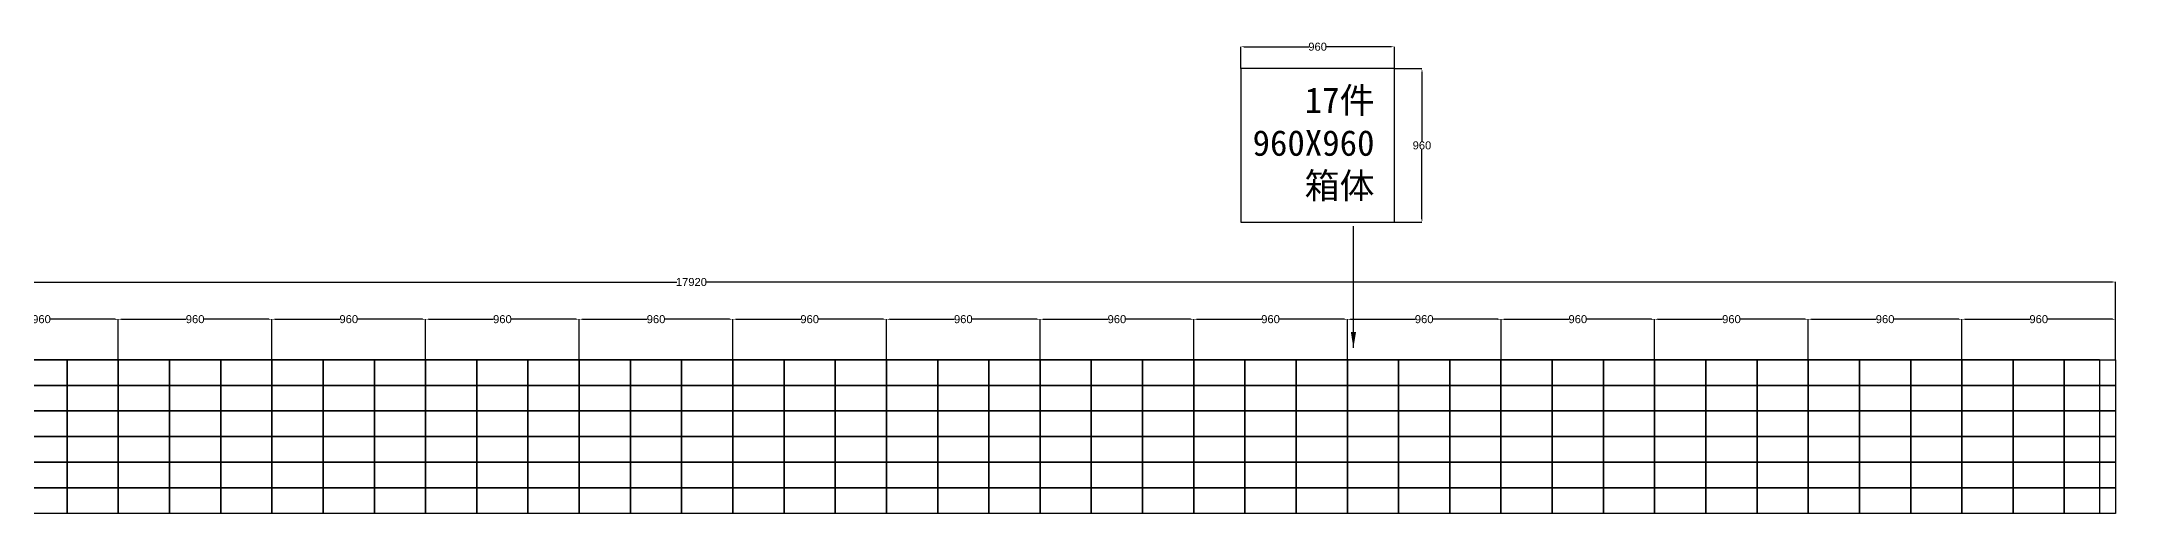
# Model space of a CAD drawing. Header units: inches. Extents: x 21093 to 127854, y 9039 to 35434.
# Drawn here: x 114894 to 127854, y 31460 to 34407 of the extents above; entities that cross this region are included whole.
import ezdxf

# ---------------------------------------------------------------- set-up
doc = ezdxf.new("R2010")
doc.units = ezdxf.units.IN
doc.header["$MEASUREMENT"] = 0
doc.styles.get("Standard").update_dxf_attribs({"font": 'arial.ttf'})
doc.dimstyles.get("Standard").update_dxf_attribs({"dimtxt": 50, "dimasz": 10, "dimexe": 0.18, "dimexo": 0.0625, "dimgap": 0.09, "dimtad": 0, "dimtih": 1, "dimtoh": 1, "dimdec": 0, "dimzin": 0, "dimdsep": 46, "dimtxsty": 'Standard', "dimcen": 0.09, "dimclrd": 3, "dimclre": 3, "dimclrt": 3, "dimadec": 0, "dimazin": 0, "dimtfac": 1, "dimtdec": 0, "dimtofl": 0, "dimtmove": 0, "dimatfit": 3, "dimfxl": 0, "dimtolj": 1, "dimtzin": 0, "dimarcsym": 0})

# ---------------------------------------------------------------- blocks, each defined once
blk = doc.blocks.new('*D185')
at = {"color": 3, "lineweight": -2}
for p, q in [((122388, 34238), (122388, 34374)), ((122408, 34374), (122813, 34374)), ((123328, 34374), (122924, 34374)), ((123348, 34238), (123348, 34374))]:
    blk.add_line(p, q, dxfattribs=at)
at = {"color": 3}
for points in [[(122408, 34377), (122408, 34371), (122388, 34374)], [(123328, 34377), (123328, 34371), (123348, 34374)]]:
    blk.add_solid(points, dxfattribs=at)
at = {"layer": 'Defpoints', "color": 0}
for p in [(122388, 34374), (122388, 34238), (123348, 34238)]:
    blk.add_point(p, dxfattribs=at)
at = {"color": 3, "insert": (122868, 34374), "char_height": 50, "attachment_point": 5}
blk.add_mtext('\\A1;960', dxfattribs=at)
blk = doc.blocks.new('*D186')
at = {"color": 3, "lineweight": -2}
for p, q in [((123349, 34238), (123520, 34238)), ((123520, 34218), (123520, 33784)), ((123520, 33298), (123520, 33733)), ((123349, 33278), (123520, 33278))]:
    blk.add_line(p, q, dxfattribs=at)
at = {"color": 3}
for points in [[(123517, 34218), (123523, 34218), (123520, 34238)], [(123517, 33298), (123523, 33298), (123520, 33278)]]:
    blk.add_solid(points, dxfattribs=at)
at = {"layer": 'Defpoints', "color": 0}
for p in [(123348, 34238), (123348, 33278), (123520, 33278)]:
    blk.add_point(p, dxfattribs=at)
at = {"color": 3, "insert": (123520, 33758), "char_height": 50, "attachment_point": 5}
blk.add_mtext('\\A1;960', dxfattribs=at)
blk = doc.blocks.new('*D157')
at = {"color": 3, "lineweight": -2}
for p, q in [((109934, 32420), (109934, 32906)), ((109954, 32905), (118864, 32905)), ((127834, 32905), (119047, 32905)), ((127854, 32420), (127854, 32906))]:
    blk.add_line(p, q, dxfattribs=at)
at = {"color": 3}
for points in [[(109954, 32909), (109954, 32902), (109934, 32905)], [(127834, 32909), (127834, 32902), (127854, 32905)]]:
    blk.add_solid(points, dxfattribs=at)
at = {"layer": 'Defpoints', "color": 0}
for p in [(109934, 32905), (109934, 32420), (127854, 32420)]:
    blk.add_point(p, dxfattribs=at)
at = {"color": 3, "insert": (118955, 32905), "char_height": 50, "attachment_point": 5}
blk.add_mtext('\\A1;17920', dxfattribs=at)
blk = doc.blocks.new('*D164')
at = {"color": 3, "lineweight": -2}
for p, q in [((114414, 32420), (114414, 32673)), ((114434, 32673), (114839, 32673)), ((115354, 32673), (114949, 32673)), ((115374, 32420), (115374, 32673))]:
    blk.add_line(p, q, dxfattribs=at)
at = {"color": 3}
for points in [[(114434, 32676), (114434, 32669), (114414, 32673)], [(115354, 32676), (115354, 32669), (115374, 32673)]]:
    blk.add_solid(points, dxfattribs=at)
at = {"layer": 'Defpoints', "color": 0}
for p in [(115374, 32673), (114414, 32420), (115374, 32420)]:
    blk.add_point(p, dxfattribs=at)
at = {"color": 3, "insert": (114894, 32673), "char_height": 50, "attachment_point": 5}
blk.add_mtext('\\A1;960', dxfattribs=at)
blk = doc.blocks.new('*D165')
at = {"color": 3, "lineweight": -2}
for p, q in [((115374, 32420), (115374, 32673)), ((115394, 32673), (115799, 32673)), ((116314, 32673), (115909, 32673)), ((116334, 32420), (116334, 32673))]:
    blk.add_line(p, q, dxfattribs=at)
at = {"color": 3}
for points in [[(115394, 32676), (115394, 32669), (115374, 32673)], [(116314, 32676), (116314, 32669), (116334, 32673)]]:
    blk.add_solid(points, dxfattribs=at)
at = {"layer": 'Defpoints', "color": 0}
for p in [(116334, 32673), (115374, 32420), (116334, 32420)]:
    blk.add_point(p, dxfattribs=at)
at = {"color": 3, "insert": (115854, 32673), "char_height": 50, "attachment_point": 5}
blk.add_mtext('\\A1;960', dxfattribs=at)
blk = doc.blocks.new('*D166')
at = {"color": 3, "lineweight": -2}
for p, q in [((116334, 32420), (116334, 32673)), ((116354, 32673), (116759, 32673)), ((117274, 32673), (116869, 32673)), ((117294, 32420), (117294, 32673))]:
    blk.add_line(p, q, dxfattribs=at)
at = {"color": 3}
for points in [[(116354, 32676), (116354, 32669), (116334, 32673)], [(117274, 32676), (117274, 32669), (117294, 32673)]]:
    blk.add_solid(points, dxfattribs=at)
at = {"layer": 'Defpoints', "color": 0}
for p in [(117294, 32673), (116334, 32420), (117294, 32420)]:
    blk.add_point(p, dxfattribs=at)
at = {"color": 3, "insert": (116814, 32673), "char_height": 50, "attachment_point": 5}
blk.add_mtext('\\A1;960', dxfattribs=at)
blk = doc.blocks.new('*D167')
at = {"color": 3, "lineweight": -2}
for p, q in [((117294, 32420), (117294, 32673)), ((117314, 32673), (117719, 32673)), ((118234, 32673), (117829, 32673)), ((118254, 32420), (118254, 32673))]:
    blk.add_line(p, q, dxfattribs=at)
at = {"color": 3}
for points in [[(117314, 32676), (117314, 32670), (117294, 32673)], [(118234, 32676), (118234, 32670), (118254, 32673)]]:
    blk.add_solid(points, dxfattribs=at)
at = {"layer": 'Defpoints', "color": 0}
for p in [(118254, 32673), (117294, 32420), (118254, 32420)]:
    blk.add_point(p, dxfattribs=at)
at = {"color": 3, "insert": (117774, 32673), "char_height": 50, "attachment_point": 5}
blk.add_mtext('\\A1;960', dxfattribs=at)
blk = doc.blocks.new('*D168')
at = {"color": 3, "lineweight": -2}
for p, q in [((118254, 32420), (118254, 32673)), ((118274, 32673), (118679, 32673)), ((119194, 32673), (118789, 32673)), ((119214, 32420), (119214, 32673))]:
    blk.add_line(p, q, dxfattribs=at)
at = {"color": 3}
for points in [[(118274, 32676), (118274, 32670), (118254, 32673)], [(119194, 32676), (119194, 32670), (119214, 32673)]]:
    blk.add_solid(points, dxfattribs=at)
at = {"layer": 'Defpoints', "color": 0}
for p in [(119214, 32673), (118254, 32420), (119214, 32420)]:
    blk.add_point(p, dxfattribs=at)
at = {"color": 3, "insert": (118734, 32673), "char_height": 50, "attachment_point": 5}
blk.add_mtext('\\A1;960', dxfattribs=at)
blk = doc.blocks.new('*D169')
at = {"color": 3, "lineweight": -2}
for p, q in [((119214, 32420), (119214, 32673)), ((119234, 32673), (119639, 32673)), ((120154, 32673), (119749, 32673)), ((120174, 32420), (120174, 32673))]:
    blk.add_line(p, q, dxfattribs=at)
at = {"color": 3}
for points in [[(119234, 32676), (119234, 32670), (119214, 32673)], [(120154, 32676), (120154, 32670), (120174, 32673)]]:
    blk.add_solid(points, dxfattribs=at)
at = {"layer": 'Defpoints', "color": 0}
for p in [(120174, 32673), (119214, 32420), (120174, 32420)]:
    blk.add_point(p, dxfattribs=at)
at = {"color": 3, "insert": (119694, 32673), "char_height": 50, "attachment_point": 5}
blk.add_mtext('\\A1;960', dxfattribs=at)
blk = doc.blocks.new('*D170')
at = {"color": 3, "lineweight": -2}
for p, q in [((120174, 32420), (120174, 32673)), ((120194, 32673), (120599, 32673)), ((121114, 32673), (120709, 32673)), ((121134, 32420), (121134, 32673))]:
    blk.add_line(p, q, dxfattribs=at)
at = {"color": 3}
for points in [[(120194, 32676), (120194, 32669), (120174, 32673)], [(121114, 32676), (121114, 32669), (121134, 32673)]]:
    blk.add_solid(points, dxfattribs=at)
at = {"layer": 'Defpoints', "color": 0}
for p in [(121134, 32673), (120174, 32420), (121134, 32420)]:
    blk.add_point(p, dxfattribs=at)
at = {"color": 3, "insert": (120654, 32673), "char_height": 50, "attachment_point": 5}
blk.add_mtext('\\A1;960', dxfattribs=at)
blk = doc.blocks.new('*D171')
at = {"color": 3, "lineweight": -2}
for p, q in [((121134, 32420), (121134, 32673)), ((121154, 32673), (121559, 32673)), ((122074, 32673), (121669, 32673)), ((122094, 32420), (122094, 32673))]:
    blk.add_line(p, q, dxfattribs=at)
at = {"color": 3}
for points in [[(121154, 32676), (121154, 32669), (121134, 32673)], [(122074, 32676), (122074, 32669), (122094, 32673)]]:
    blk.add_solid(points, dxfattribs=at)
at = {"layer": 'Defpoints', "color": 0}
for p in [(122094, 32673), (121134, 32420), (122094, 32420)]:
    blk.add_point(p, dxfattribs=at)
at = {"color": 3, "insert": (121614, 32673), "char_height": 50, "attachment_point": 5}
blk.add_mtext('\\A1;960', dxfattribs=at)
blk = doc.blocks.new('*D172')
at = {"color": 3, "lineweight": -2}
for p, q in [((122094, 32420), (122094, 32673)), ((122114, 32673), (122519, 32673)), ((123034, 32673), (122629, 32673)), ((123054, 32420), (123054, 32673))]:
    blk.add_line(p, q, dxfattribs=at)
at = {"color": 3}
for points in [[(122114, 32676), (122114, 32669), (122094, 32673)], [(123034, 32676), (123034, 32669), (123054, 32673)]]:
    blk.add_solid(points, dxfattribs=at)
at = {"layer": 'Defpoints', "color": 0}
for p in [(123054, 32673), (122094, 32420), (123054, 32420)]:
    blk.add_point(p, dxfattribs=at)
at = {"color": 3, "insert": (122574, 32673), "char_height": 50, "attachment_point": 5}
blk.add_mtext('\\A1;960', dxfattribs=at)
blk = doc.blocks.new('*D173')
at = {"color": 3, "lineweight": -2}
for p, q in [((123054, 32420), (123054, 32673)), ((123074, 32673), (123479, 32673)), ((123994, 32673), (123589, 32673)), ((124014, 32420), (124014, 32673))]:
    blk.add_line(p, q, dxfattribs=at)
at = {"color": 3}
for points in [[(123074, 32676), (123074, 32669), (123054, 32673)], [(123994, 32676), (123994, 32669), (124014, 32673)]]:
    blk.add_solid(points, dxfattribs=at)
at = {"layer": 'Defpoints', "color": 0}
for p in [(124014, 32673), (123054, 32420), (124014, 32420)]:
    blk.add_point(p, dxfattribs=at)
at = {"color": 3, "insert": (123534, 32673), "char_height": 50, "attachment_point": 5}
blk.add_mtext('\\A1;960', dxfattribs=at)
blk = doc.blocks.new('*D174')
at = {"color": 3, "lineweight": -2}
for p, q in [((124014, 32420), (124014, 32673)), ((124034, 32673), (124439, 32673)), ((124954, 32673), (124549, 32673)), ((124974, 32420), (124974, 32673))]:
    blk.add_line(p, q, dxfattribs=at)
at = {"color": 3}
for points in [[(124034, 32676), (124034, 32669), (124014, 32673)], [(124954, 32676), (124954, 32669), (124974, 32673)]]:
    blk.add_solid(points, dxfattribs=at)
at = {"layer": 'Defpoints', "color": 0}
for p in [(124974, 32673), (124014, 32420), (124974, 32420)]:
    blk.add_point(p, dxfattribs=at)
at = {"color": 3, "insert": (124494, 32673), "char_height": 50, "attachment_point": 5}
blk.add_mtext('\\A1;960', dxfattribs=at)
blk = doc.blocks.new('*D175')
at = {"color": 3, "lineweight": -2}
for p, q in [((124974, 32420), (124974, 32673)), ((124994, 32673), (125399, 32673)), ((125914, 32673), (125509, 32673)), ((125934, 32420), (125934, 32673))]:
    blk.add_line(p, q, dxfattribs=at)
at = {"color": 3}
for points in [[(124994, 32676), (124994, 32669), (124974, 32673)], [(125914, 32676), (125914, 32669), (125934, 32673)]]:
    blk.add_solid(points, dxfattribs=at)
at = {"layer": 'Defpoints', "color": 0}
for p in [(125934, 32673), (124974, 32420), (125934, 32420)]:
    blk.add_point(p, dxfattribs=at)
at = {"color": 3, "insert": (125454, 32673), "char_height": 50, "attachment_point": 5}
blk.add_mtext('\\A1;960', dxfattribs=at)
blk = doc.blocks.new('*D176')
at = {"color": 3, "lineweight": -2}
for p, q in [((125934, 32420), (125934, 32673)), ((125954, 32673), (126359, 32673)), ((126874, 32673), (126469, 32673)), ((126894, 32420), (126894, 32673))]:
    blk.add_line(p, q, dxfattribs=at)
at = {"color": 3}
for points in [[(125954, 32676), (125954, 32669), (125934, 32673)], [(126874, 32676), (126874, 32669), (126894, 32673)]]:
    blk.add_solid(points, dxfattribs=at)
at = {"layer": 'Defpoints', "color": 0}
for p in [(126894, 32673), (125934, 32420), (126894, 32420)]:
    blk.add_point(p, dxfattribs=at)
at = {"color": 3, "insert": (126414, 32673), "char_height": 50, "attachment_point": 5}
blk.add_mtext('\\A1;960', dxfattribs=at)
blk = doc.blocks.new('*D177')
at = {"color": 3, "lineweight": -2}
for p, q in [((126894, 32420), (126894, 32673)), ((126914, 32673), (127319, 32673)), ((127834, 32673), (127429, 32673)), ((127854, 32420), (127854, 32673))]:
    blk.add_line(p, q, dxfattribs=at)
at = {"color": 3}
for points in [[(126914, 32676), (126914, 32669), (126894, 32673)], [(127834, 32676), (127834, 32669), (127854, 32673)]]:
    blk.add_solid(points, dxfattribs=at)
at = {"layer": 'Defpoints', "color": 0}
for p in [(127854, 32673), (126894, 32420), (127854, 32420)]:
    blk.add_point(p, dxfattribs=at)
at = {"color": 3, "insert": (127374, 32673), "char_height": 50, "attachment_point": 5}
blk.add_mtext('\\A1;960', dxfattribs=at)

msp = doc.modelspace()

# ---------------------------------------------------------------- linework, layer by layer
at = {"color": 5}
for p, q in [((127753.9, 32420.1), (109933.9, 32420.1)), ((127753.9, 32420.1), (127753.9, 31460.1)), ((127753.9, 31460.1), (110410.4, 31460.1))]:
    msp.add_line(p, q, dxfattribs=at)
at = {"color": 3}
msp.add_lwpolyline([(123348.4, 34238.1), (122388.4, 34238.1), (122388.4, 33278.1), (123348.4, 33278.1)], close=True, dxfattribs=at)
at = {"color": 8}
for points in [[(114733.9, 32420.1), (115053.9, 32420.1), (115053.9, 32260.1), (114733.9, 32260.1)], [(115053.9, 32420.1), (115373.9, 32420.1), (115373.9, 32260.1), (115053.9, 32260.1)], [(115373.9, 32420.1), (115693.9, 32420.1), (115693.9, 32260.1), (115373.9, 32260.1)], [(115693.9, 32420.1), (116013.9, 32420.1), (116013.9, 32260.1), (115693.9, 32260.1)], [(116013.9, 32420.1), (116333.9, 32420.1), (116333.9, 32260.1), (116013.9, 32260.1)], [(116333.9, 32420.1), (116653.9, 32420.1), (116653.9, 32260.1), (116333.9, 32260.1)], [(116653.9, 32420.1), (116973.9, 32420.1), (116973.9, 32260.1), (116653.9, 32260.1)], [(116973.9, 32420.1), (117293.9, 32420.1), (117293.9, 32260.1), (116973.9, 32260.1)], [(117293.9, 32420.1), (117613.9, 32420.1), (117613.9, 32260.1), (117293.9, 32260.1)], [(117613.9, 32420.1), (117933.9, 32420.1), (117933.9, 32260.1), (117613.9, 32260.1)], [(117933.9, 32420.1), (118253.9, 32420.1), (118253.9, 32260.1), (117933.9, 32260.1)], [(118253.9, 32420.1), (118573.9, 32420.1), (118573.9, 32260.1), (118253.9, 32260.1)], [(118573.9, 32420.1), (118893.9, 32420.1), (118893.9, 32260.1), (118573.9, 32260.1)], [(118893.9, 32420.1), (119213.9, 32420.1), (119213.9, 32260.1), (118893.9, 32260.1)], [(119213.9, 32420.1), (119533.9, 32420.1), (119533.9, 32260.1), (119213.9, 32260.1)], [(119533.9, 32420.1), (119853.9, 32420.1), (119853.9, 32260.1), (119533.9, 32260.1)], [(119853.9, 32420.1), (120173.9, 32420.1), (120173.9, 32260.1), (119853.9, 32260.1)], [(120173.9, 32420.1), (120493.9, 32420.1), (120493.9, 32260.1), (120173.9, 32260.1)], [(120493.9, 32420.1), (120813.9, 32420.1), (120813.9, 32260.1), (120493.9, 32260.1)], [(120813.9, 32420.1), (121133.9, 32420.1), (121133.9, 32260.1), (120813.9, 32260.1)], [(121133.9, 32420.1), (121453.9, 32420.1), (121453.9, 32260.1), (121133.9, 32260.1)], [(121453.9, 32420.1), (121773.9, 32420.1), (121773.9, 32260.1), (121453.9, 32260.1)], [(121773.9, 32420.1), (122093.9, 32420.1), (122093.9, 32260.1), (121773.9, 32260.1)], [(122093.9, 32420.1), (122413.9, 32420.1), (122413.9, 32260.1), (122093.9, 32260.1)], [(122413.9, 32420.1), (122733.9, 32420.1), (122733.9, 32260.1), (122413.9, 32260.1)], [(122733.9, 32420.1), (123053.9, 32420.1), (123053.9, 32260.1), (122733.9, 32260.1)], [(123053.9, 32420.1), (123373.9, 32420.1), (123373.9, 32260.1), (123053.9, 32260.1)], [(123373.9, 32420.1), (123693.9, 32420.1), (123693.9, 32260.1), (123373.9, 32260.1)], [(123693.9, 32420.1), (124013.9, 32420.1), (124013.9, 32260.1), (123693.9, 32260.1)], [(124013.9, 32420.1), (124333.9, 32420.1), (124333.9, 32260.1), (124013.9, 32260.1)], [(124333.9, 32420.1), (124653.9, 32420.1), (124653.9, 32260.1), (124333.9, 32260.1)], [(124653.9, 32420.1), (124973.9, 32420.1), (124973.9, 32260.1), (124653.9, 32260.1)], [(124973.9, 32420.1), (125293.9, 32420.1), (125293.9, 32260.1), (124973.9, 32260.1)], [(125293.9, 32420.1), (125613.9, 32420.1), (125613.9, 32260.1), (125293.9, 32260.1)], [(125613.9, 32420.1), (125933.9, 32420.1), (125933.9, 32260.1), (125613.9, 32260.1)], [(125933.9, 32420.1), (126253.9, 32420.1), (126253.9, 32260.1), (125933.9, 32260.1)], [(126253.9, 32420.1), (126573.9, 32420.1), (126573.9, 32260.1), (126253.9, 32260.1)], [(126573.9, 32420.1), (126893.9, 32420.1), (126893.9, 32260.1), (126573.9, 32260.1)], [(126893.9, 32420.1), (127213.9, 32420.1), (127213.9, 32260.1), (126893.9, 32260.1)], [(127213.9, 32420.1), (127533.9, 32420.1), (127533.9, 32260.1), (127213.9, 32260.1)], [(127533.9, 32420.1), (127853.9, 32420.1), (127853.9, 32260.1), (127533.9, 32260.1)], [(114733.9, 32260.1), (115053.9, 32260.1), (115053.9, 32100.1), (114733.9, 32100.1)], [(115053.9, 32260.1), (115373.9, 32260.1), (115373.9, 32100.1), (115053.9, 32100.1)], [(115373.9, 32260.1), (115693.9, 32260.1), (115693.9, 32100.1), (115373.9, 32100.1)], [(115693.9, 32260.1), (116013.9, 32260.1), (116013.9, 32100.1), (115693.9, 32100.1)], [(116013.9, 32260.1), (116333.9, 32260.1), (116333.9, 32100.1), (116013.9, 32100.1)], [(116333.9, 32260.1), (116653.9, 32260.1), (116653.9, 32100.1), (116333.9, 32100.1)], [(116653.9, 32260.1), (116973.9, 32260.1), (116973.9, 32100.1), (116653.9, 32100.1)], [(116973.9, 32260.1), (117293.9, 32260.1), (117293.9, 32100.1), (116973.9, 32100.1)], [(117293.9, 32260.1), (117613.9, 32260.1), (117613.9, 32100.1), (117293.9, 32100.1)], [(117613.9, 32260.1), (117933.9, 32260.1), (117933.9, 32100.1), (117613.9, 32100.1)], [(117933.9, 32260.1), (118253.9, 32260.1), (118253.9, 32100.1), (117933.9, 32100.1)], [(118253.9, 32260.1), (118573.9, 32260.1), (118573.9, 32100.1), (118253.9, 32100.1)], [(118573.9, 32260.1), (118893.9, 32260.1), (118893.9, 32100.1), (118573.9, 32100.1)], [(118893.9, 32260.1), (119213.9, 32260.1), (119213.9, 32100.1), (118893.9, 32100.1)], [(119213.9, 32260.1), (119533.9, 32260.1), (119533.9, 32100.1), (119213.9, 32100.1)], [(119533.9, 32260.1), (119853.9, 32260.1), (119853.9, 32100.1), (119533.9, 32100.1)], [(119853.9, 32260.1), (120173.9, 32260.1), (120173.9, 32100.1), (119853.9, 32100.1)], [(120173.9, 32260.1), (120493.9, 32260.1), (120493.9, 32100.1), (120173.9, 32100.1)], [(120493.9, 32260.1), (120813.9, 32260.1), (120813.9, 32100.1), (120493.9, 32100.1)], [(120813.9, 32260.1), (121133.9, 32260.1), (121133.9, 32100.1), (120813.9, 32100.1)], [(121133.9, 32260.1), (121453.9, 32260.1), (121453.9, 32100.1), (121133.9, 32100.1)], [(121453.9, 32260.1), (121773.9, 32260.1), (121773.9, 32100.1), (121453.9, 32100.1)], [(121773.9, 32260.1), (122093.9, 32260.1), (122093.9, 32100.1), (121773.9, 32100.1)], [(122093.9, 32260.1), (122413.9, 32260.1), (122413.9, 32100.1), (122093.9, 32100.1)], [(122413.9, 32260.1), (122733.9, 32260.1), (122733.9, 32100.1), (122413.9, 32100.1)], [(122733.9, 32260.1), (123053.9, 32260.1), (123053.9, 32100.1), (122733.9, 32100.1)], [(123053.9, 32260.1), (123373.9, 32260.1), (123373.9, 32100.1), (123053.9, 32100.1)], [(123373.9, 32260.1), (123693.9, 32260.1), (123693.9, 32100.1), (123373.9, 32100.1)], [(123693.9, 32260.1), (124013.9, 32260.1), (124013.9, 32100.1), (123693.9, 32100.1)], [(124013.9, 32260.1), (124333.9, 32260.1), (124333.9, 32100.1), (124013.9, 32100.1)], [(124333.9, 32260.1), (124653.9, 32260.1), (124653.9, 32100.1), (124333.9, 32100.1)], [(124653.9, 32260.1), (124973.9, 32260.1), (124973.9, 32100.1), (124653.9, 32100.1)], [(124973.9, 32260.1), (125293.9, 32260.1), (125293.9, 32100.1), (124973.9, 32100.1)], [(125293.9, 32260.1), (125613.9, 32260.1), (125613.9, 32100.1), (125293.9, 32100.1)], [(125613.9, 32260.1), (125933.9, 32260.1), (125933.9, 32100.1), (125613.9, 32100.1)], [(125933.9, 32260.1), (126253.9, 32260.1), (126253.9, 32100.1), (125933.9, 32100.1)], [(126253.9, 32260.1), (126573.9, 32260.1), (126573.9, 32100.1), (126253.9, 32100.1)], [(126573.9, 32260.1), (126893.9, 32260.1), (126893.9, 32100.1), (126573.9, 32100.1)], [(126893.9, 32260.1), (127213.9, 32260.1), (127213.9, 32100.1), (126893.9, 32100.1)], [(127213.9, 32260.1), (127533.9, 32260.1), (127533.9, 32100.1), (127213.9, 32100.1)], [(127533.9, 32260.1), (127853.9, 32260.1), (127853.9, 32100.1), (127533.9, 32100.1)], [(114733.9, 32100.1), (115053.9, 32100.1), (115053.9, 31940.1), (114733.9, 31940.1)], [(115053.9, 32100.1), (115373.9, 32100.1), (115373.9, 31940.1), (115053.9, 31940.1)], [(115373.9, 32100.1), (115693.9, 32100.1), (115693.9, 31940.1), (115373.9, 31940.1)], [(115693.9, 32100.1), (116013.9, 32100.1), (116013.9, 31940.1), (115693.9, 31940.1)], [(116013.9, 32100.1), (116333.9, 32100.1), (116333.9, 31940.1), (116013.9, 31940.1)], [(116333.9, 32100.1), (116653.9, 32100.1), (116653.9, 31940.1), (116333.9, 31940.1)], [(116653.9, 32100.1), (116973.9, 32100.1), (116973.9, 31940.1), (116653.9, 31940.1)], [(116973.9, 32100.1), (117293.9, 32100.1), (117293.9, 31940.1), (116973.9, 31940.1)], [(117293.9, 32100.1), (117613.9, 32100.1), (117613.9, 31940.1), (117293.9, 31940.1)], [(117613.9, 32100.1), (117933.9, 32100.1), (117933.9, 31940.1), (117613.9, 31940.1)], [(117933.9, 32100.1), (118253.9, 32100.1), (118253.9, 31940.1), (117933.9, 31940.1)], [(118253.9, 32100.1), (118573.9, 32100.1), (118573.9, 31940.1), (118253.9, 31940.1)], [(118573.9, 32100.1), (118893.9, 32100.1), (118893.9, 31940.1), (118573.9, 31940.1)], [(118893.9, 32100.1), (119213.9, 32100.1), (119213.9, 31940.1), (118893.9, 31940.1)], [(119213.9, 32100.1), (119533.9, 32100.1), (119533.9, 31940.1), (119213.9, 31940.1)], [(119533.9, 32100.1), (119853.9, 32100.1), (119853.9, 31940.1), (119533.9, 31940.1)], [(119853.9, 32100.1), (120173.9, 32100.1), (120173.9, 31940.1), (119853.9, 31940.1)], [(120173.9, 32100.1), (120493.9, 32100.1), (120493.9, 31940.1), (120173.9, 31940.1)], [(120493.9, 32100.1), (120813.9, 32100.1), (120813.9, 31940.1), (120493.9, 31940.1)], [(120813.9, 32100.1), (121133.9, 32100.1), (121133.9, 31940.1), (120813.9, 31940.1)], [(121133.9, 32100.1), (121453.9, 32100.1), (121453.9, 31940.1), (121133.9, 31940.1)], [(121453.9, 32100.1), (121773.9, 32100.1), (121773.9, 31940.1), (121453.9, 31940.1)], [(121773.9, 32100.1), (122093.9, 32100.1), (122093.9, 31940.1), (121773.9, 31940.1)], [(122093.9, 32100.1), (122413.9, 32100.1), (122413.9, 31940.1), (122093.9, 31940.1)], [(122413.9, 32100.1), (122733.9, 32100.1), (122733.9, 31940.1), (122413.9, 31940.1)], [(122733.9, 32100.1), (123053.9, 32100.1), (123053.9, 31940.1), (122733.9, 31940.1)], [(123053.9, 32100.1), (123373.9, 32100.1), (123373.9, 31940.1), (123053.9, 31940.1)], [(123373.9, 32100.1), (123693.9, 32100.1), (123693.9, 31940.1), (123373.9, 31940.1)], [(123693.9, 32100.1), (124013.9, 32100.1), (124013.9, 31940.1), (123693.9, 31940.1)], [(124013.9, 32100.1), (124333.9, 32100.1), (124333.9, 31940.1), (124013.9, 31940.1)], [(124333.9, 32100.1), (124653.9, 32100.1), (124653.9, 31940.1), (124333.9, 31940.1)], [(124653.9, 32100.1), (124973.9, 32100.1), (124973.9, 31940.1), (124653.9, 31940.1)], [(124973.9, 32100.1), (125293.9, 32100.1), (125293.9, 31940.1), (124973.9, 31940.1)], [(125293.9, 32100.1), (125613.9, 32100.1), (125613.9, 31940.1), (125293.9, 31940.1)], [(125613.9, 32100.1), (125933.9, 32100.1), (125933.9, 31940.1), (125613.9, 31940.1)], [(125933.9, 32100.1), (126253.9, 32100.1), (126253.9, 31940.1), (125933.9, 31940.1)], [(126253.9, 32100.1), (126573.9, 32100.1), (126573.9, 31940.1), (126253.9, 31940.1)], [(126573.9, 32100.1), (126893.9, 32100.1), (126893.9, 31940.1), (126573.9, 31940.1)], [(126893.9, 32100.1), (127213.9, 32100.1), (127213.9, 31940.1), (126893.9, 31940.1)], [(127213.9, 32100.1), (127533.9, 32100.1), (127533.9, 31940.1), (127213.9, 31940.1)], [(127533.9, 32100.1), (127853.9, 32100.1), (127853.9, 31940.1), (127533.9, 31940.1)], [(114733.9, 31940.1), (115053.9, 31940.1), (115053.9, 31780.1), (114733.9, 31780.1)], [(115053.9, 31940.1), (115373.9, 31940.1), (115373.9, 31780.1), (115053.9, 31780.1)], [(115373.9, 31940.1), (115693.9, 31940.1), (115693.9, 31780.1), (115373.9, 31780.1)], [(115693.9, 31940.1), (116013.9, 31940.1), (116013.9, 31780.1), (115693.9, 31780.1)], [(116013.9, 31940.1), (116333.9, 31940.1), (116333.9, 31780.1), (116013.9, 31780.1)], [(116333.9, 31940.1), (116653.9, 31940.1), (116653.9, 31780.1), (116333.9, 31780.1)], [(116653.9, 31940.1), (116973.9, 31940.1), (116973.9, 31780.1), (116653.9, 31780.1)], [(116973.9, 31940.1), (117293.9, 31940.1), (117293.9, 31780.1), (116973.9, 31780.1)], [(117293.9, 31940.1), (117613.9, 31940.1), (117613.9, 31780.1), (117293.9, 31780.1)], [(117613.9, 31940.1), (117933.9, 31940.1), (117933.9, 31780.1), (117613.9, 31780.1)], [(117933.9, 31940.1), (118253.9, 31940.1), (118253.9, 31780.1), (117933.9, 31780.1)], [(118253.9, 31940.1), (118573.9, 31940.1), (118573.9, 31780.1), (118253.9, 31780.1)], [(118573.9, 31940.1), (118893.9, 31940.1), (118893.9, 31780.1), (118573.9, 31780.1)], [(118893.9, 31940.1), (119213.9, 31940.1), (119213.9, 31780.1), (118893.9, 31780.1)], [(119213.9, 31940.1), (119533.9, 31940.1), (119533.9, 31780.1), (119213.9, 31780.1)], [(119533.9, 31940.1), (119853.9, 31940.1), (119853.9, 31780.1), (119533.9, 31780.1)], [(119853.9, 31940.1), (120173.9, 31940.1), (120173.9, 31780.1), (119853.9, 31780.1)], [(120173.9, 31940.1), (120493.9, 31940.1), (120493.9, 31780.1), (120173.9, 31780.1)], [(120493.9, 31940.1), (120813.9, 31940.1), (120813.9, 31780.1), (120493.9, 31780.1)], [(120813.9, 31940.1), (121133.9, 31940.1), (121133.9, 31780.1), (120813.9, 31780.1)], [(121133.9, 31940.1), (121453.9, 31940.1), (121453.9, 31780.1), (121133.9, 31780.1)], [(121453.9, 31940.1), (121773.9, 31940.1), (121773.9, 31780.1), (121453.9, 31780.1)], [(121773.9, 31940.1), (122093.9, 31940.1), (122093.9, 31780.1), (121773.9, 31780.1)], [(122093.9, 31940.1), (122413.9, 31940.1), (122413.9, 31780.1), (122093.9, 31780.1)], [(122413.9, 31940.1), (122733.9, 31940.1), (122733.9, 31780.1), (122413.9, 31780.1)], [(122733.9, 31940.1), (123053.9, 31940.1), (123053.9, 31780.1), (122733.9, 31780.1)], [(123053.9, 31940.1), (123373.9, 31940.1), (123373.9, 31780.1), (123053.9, 31780.1)], [(123373.9, 31940.1), (123693.9, 31940.1), (123693.9, 31780.1), (123373.9, 31780.1)], [(123693.9, 31940.1), (124013.9, 31940.1), (124013.9, 31780.1), (123693.9, 31780.1)], [(124013.9, 31940.1), (124333.9, 31940.1), (124333.9, 31780.1), (124013.9, 31780.1)], [(124333.9, 31940.1), (124653.9, 31940.1), (124653.9, 31780.1), (124333.9, 31780.1)], [(124653.9, 31940.1), (124973.9, 31940.1), (124973.9, 31780.1), (124653.9, 31780.1)], [(124973.9, 31940.1), (125293.9, 31940.1), (125293.9, 31780.1), (124973.9, 31780.1)], [(125293.9, 31940.1), (125613.9, 31940.1), (125613.9, 31780.1), (125293.9, 31780.1)], [(125613.9, 31940.1), (125933.9, 31940.1), (125933.9, 31780.1), (125613.9, 31780.1)], [(125933.9, 31940.1), (126253.9, 31940.1), (126253.9, 31780.1), (125933.9, 31780.1)], [(126253.9, 31940.1), (126573.9, 31940.1), (126573.9, 31780.1), (126253.9, 31780.1)], [(126573.9, 31940.1), (126893.9, 31940.1), (126893.9, 31780.1), (126573.9, 31780.1)], [(126893.9, 31940.1), (127213.9, 31940.1), (127213.9, 31780.1), (126893.9, 31780.1)], [(127213.9, 31940.1), (127533.9, 31940.1), (127533.9, 31780.1), (127213.9, 31780.1)], [(127533.9, 31940.1), (127853.9, 31940.1), (127853.9, 31780.1), (127533.9, 31780.1)], [(114733.9, 31780.1), (115053.9, 31780.1), (115053.9, 31620.1), (114733.9, 31620.1)], [(115053.9, 31780.1), (115373.9, 31780.1), (115373.9, 31620.1), (115053.9, 31620.1)], [(115373.9, 31780.1), (115693.9, 31780.1), (115693.9, 31620.1), (115373.9, 31620.1)], [(115693.9, 31780.1), (116013.9, 31780.1), (116013.9, 31620.1), (115693.9, 31620.1)], [(116013.9, 31780.1), (116333.9, 31780.1), (116333.9, 31620.1), (116013.9, 31620.1)], [(116333.9, 31780.1), (116653.9, 31780.1), (116653.9, 31620.1), (116333.9, 31620.1)], [(116653.9, 31780.1), (116973.9, 31780.1), (116973.9, 31620.1), (116653.9, 31620.1)], [(116973.9, 31780.1), (117293.9, 31780.1), (117293.9, 31620.1), (116973.9, 31620.1)], [(117293.9, 31780.1), (117613.9, 31780.1), (117613.9, 31620.1), (117293.9, 31620.1)], [(117613.9, 31780.1), (117933.9, 31780.1), (117933.9, 31620.1), (117613.9, 31620.1)], [(117933.9, 31780.1), (118253.9, 31780.1), (118253.9, 31620.1), (117933.9, 31620.1)], [(118253.9, 31780.1), (118573.9, 31780.1), (118573.9, 31620.1), (118253.9, 31620.1)], [(118573.9, 31780.1), (118893.9, 31780.1), (118893.9, 31620.1), (118573.9, 31620.1)], [(118893.9, 31780.1), (119213.9, 31780.1), (119213.9, 31620.1), (118893.9, 31620.1)], [(119213.9, 31780.1), (119533.9, 31780.1), (119533.9, 31620.1), (119213.9, 31620.1)], [(119533.9, 31780.1), (119853.9, 31780.1), (119853.9, 31620.1), (119533.9, 31620.1)], [(119853.9, 31780.1), (120173.9, 31780.1), (120173.9, 31620.1), (119853.9, 31620.1)], [(120173.9, 31780.1), (120493.9, 31780.1), (120493.9, 31620.1), (120173.9, 31620.1)], [(120493.9, 31780.1), (120813.9, 31780.1), (120813.9, 31620.1), (120493.9, 31620.1)], [(120813.9, 31780.1), (121133.9, 31780.1), (121133.9, 31620.1), (120813.9, 31620.1)], [(121133.9, 31780.1), (121453.9, 31780.1), (121453.9, 31620.1), (121133.9, 31620.1)], [(121453.9, 31780.1), (121773.9, 31780.1), (121773.9, 31620.1), (121453.9, 31620.1)], [(121773.9, 31780.1), (122093.9, 31780.1), (122093.9, 31620.1), (121773.9, 31620.1)], [(122093.9, 31780.1), (122413.9, 31780.1), (122413.9, 31620.1), (122093.9, 31620.1)], [(122413.9, 31780.1), (122733.9, 31780.1), (122733.9, 31620.1), (122413.9, 31620.1)], [(122733.9, 31780.1), (123053.9, 31780.1), (123053.9, 31620.1), (122733.9, 31620.1)], [(123053.9, 31780.1), (123373.9, 31780.1), (123373.9, 31620.1), (123053.9, 31620.1)], [(123373.9, 31780.1), (123693.9, 31780.1), (123693.9, 31620.1), (123373.9, 31620.1)], [(123693.9, 31780.1), (124013.9, 31780.1), (124013.9, 31620.1), (123693.9, 31620.1)], [(124013.9, 31780.1), (124333.9, 31780.1), (124333.9, 31620.1), (124013.9, 31620.1)], [(124333.9, 31780.1), (124653.9, 31780.1), (124653.9, 31620.1), (124333.9, 31620.1)], [(124653.9, 31780.1), (124973.9, 31780.1), (124973.9, 31620.1), (124653.9, 31620.1)], [(124973.9, 31780.1), (125293.9, 31780.1), (125293.9, 31620.1), (124973.9, 31620.1)], [(125293.9, 31780.1), (125613.9, 31780.1), (125613.9, 31620.1), (125293.9, 31620.1)], [(125613.9, 31780.1), (125933.9, 31780.1), (125933.9, 31620.1), (125613.9, 31620.1)], [(125933.9, 31780.1), (126253.9, 31780.1), (126253.9, 31620.1), (125933.9, 31620.1)], [(126253.9, 31780.1), (126573.9, 31780.1), (126573.9, 31620.1), (126253.9, 31620.1)], [(126573.9, 31780.1), (126893.9, 31780.1), (126893.9, 31620.1), (126573.9, 31620.1)], [(126893.9, 31780.1), (127213.9, 31780.1), (127213.9, 31620.1), (126893.9, 31620.1)], [(127213.9, 31780.1), (127533.9, 31780.1), (127533.9, 31620.1), (127213.9, 31620.1)], [(127533.9, 31780.1), (127853.9, 31780.1), (127853.9, 31620.1), (127533.9, 31620.1)], [(114733.9, 31620.1), (115053.9, 31620.1), (115053.9, 31460.1), (114733.9, 31460.1)], [(115053.9, 31620.1), (115373.9, 31620.1), (115373.9, 31460.1), (115053.9, 31460.1)], [(115373.9, 31620.1), (115693.9, 31620.1), (115693.9, 31460.1), (115373.9, 31460.1)], [(115693.9, 31620.1), (116013.9, 31620.1), (116013.9, 31460.1), (115693.9, 31460.1)], [(116013.9, 31620.1), (116333.9, 31620.1), (116333.9, 31460.1), (116013.9, 31460.1)], [(116333.9, 31620.1), (116653.9, 31620.1), (116653.9, 31460.1), (116333.9, 31460.1)], [(116653.9, 31620.1), (116973.9, 31620.1), (116973.9, 31460.1), (116653.9, 31460.1)], [(116973.9, 31620.1), (117293.9, 31620.1), (117293.9, 31460.1), (116973.9, 31460.1)], [(117293.9, 31620.1), (117613.9, 31620.1), (117613.9, 31460.1), (117293.9, 31460.1)], [(117613.9, 31620.1), (117933.9, 31620.1), (117933.9, 31460.1), (117613.9, 31460.1)], [(117933.9, 31620.1), (118253.9, 31620.1), (118253.9, 31460.1), (117933.9, 31460.1)], [(118253.9, 31620.1), (118573.9, 31620.1), (118573.9, 31460.1), (118253.9, 31460.1)], [(118573.9, 31620.1), (118893.9, 31620.1), (118893.9, 31460.1), (118573.9, 31460.1)], [(118893.9, 31620.1), (119213.9, 31620.1), (119213.9, 31460.1), (118893.9, 31460.1)], [(119213.9, 31620.1), (119533.9, 31620.1), (119533.9, 31460.1), (119213.9, 31460.1)], [(119533.9, 31620.1), (119853.9, 31620.1), (119853.9, 31460.1), (119533.9, 31460.1)], [(119853.9, 31620.1), (120173.9, 31620.1), (120173.9, 31460.1), (119853.9, 31460.1)], [(120173.9, 31620.1), (120493.9, 31620.1), (120493.9, 31460.1), (120173.9, 31460.1)], [(120493.9, 31620.1), (120813.9, 31620.1), (120813.9, 31460.1), (120493.9, 31460.1)], [(120813.9, 31620.1), (121133.9, 31620.1), (121133.9, 31460.1), (120813.9, 31460.1)], [(121133.9, 31620.1), (121453.9, 31620.1), (121453.9, 31460.1), (121133.9, 31460.1)], [(121453.9, 31620.1), (121773.9, 31620.1), (121773.9, 31460.1), (121453.9, 31460.1)], [(121773.9, 31620.1), (122093.9, 31620.1), (122093.9, 31460.1), (121773.9, 31460.1)], [(122093.9, 31620.1), (122413.9, 31620.1), (122413.9, 31460.1), (122093.9, 31460.1)], [(122413.9, 31620.1), (122733.9, 31620.1), (122733.9, 31460.1), (122413.9, 31460.1)], [(122733.9, 31620.1), (123053.9, 31620.1), (123053.9, 31460.1), (122733.9, 31460.1)], [(123053.9, 31620.1), (123373.9, 31620.1), (123373.9, 31460.1), (123053.9, 31460.1)], [(123373.9, 31620.1), (123693.9, 31620.1), (123693.9, 31460.1), (123373.9, 31460.1)], [(123693.9, 31620.1), (124013.9, 31620.1), (124013.9, 31460.1), (123693.9, 31460.1)], [(124013.9, 31620.1), (124333.9, 31620.1), (124333.9, 31460.1), (124013.9, 31460.1)], [(124333.9, 31620.1), (124653.9, 31620.1), (124653.9, 31460.1), (124333.9, 31460.1)], [(124653.9, 31620.1), (124973.9, 31620.1), (124973.9, 31460.1), (124653.9, 31460.1)], [(124973.9, 31620.1), (125293.9, 31620.1), (125293.9, 31460.1), (124973.9, 31460.1)], [(125293.9, 31620.1), (125613.9, 31620.1), (125613.9, 31460.1), (125293.9, 31460.1)], [(125613.9, 31620.1), (125933.9, 31620.1), (125933.9, 31460.1), (125613.9, 31460.1)], [(125933.9, 31620.1), (126253.9, 31620.1), (126253.9, 31460.1), (125933.9, 31460.1)], [(126253.9, 31620.1), (126573.9, 31620.1), (126573.9, 31460.1), (126253.9, 31460.1)], [(126573.9, 31620.1), (126893.9, 31620.1), (126893.9, 31460.1), (126573.9, 31460.1)], [(126893.9, 31620.1), (127213.9, 31620.1), (127213.9, 31460.1), (126893.9, 31460.1)], [(127213.9, 31620.1), (127533.9, 31620.1), (127533.9, 31460.1), (127213.9, 31460.1)], [(127533.9, 31620.1), (127853.9, 31620.1), (127853.9, 31460.1), (127533.9, 31460.1)]]:
    msp.add_lwpolyline(points, close=True, dxfattribs=at)

# ---------------------------------------------------------------- texts
at = {"color": 8, "insert": (123223.5, 34120.1), "char_height": 160, "attachment_point": 3}
msp.add_mtext_dynamic_manual_height_columns('{\\fSimSun|b0|i0|c134|p2;17件\\P960X960\\P箱体}', width=1146.336, gutter_width=1, heights=[0], dxfattribs=at)

# ---------------------------------------------------------------- dimensions: what is measured, and where the dimension line sits
at = {"color": 3}
for base, p1, p2, angle, picture, middle in [((122388.4, 34373.8), (123348.4, 34238.1), (122388.4, 34238.1), 180, '*D185', (122868.4, 34373.8)), ((123519.9, 33278.1), (123348.4, 34238.1), (123348.4, 33278.1), 90, '*D186', (123519.9, 33758.1)), ((115373.9, 32672.8), (114413.9, 32420.3), (115373.9, 32420.3), 180, '*D164', (114893.9, 32672.8)), ((116333.9, 32672.8), (115373.9, 32420.3), (116333.9, 32420.3), 180, '*D165', (115853.9, 32672.8)), ((117293.9, 32672.8), (116333.9, 32420.3), (117293.9, 32420.3), 180, '*D166', (116813.9, 32672.8)), ((118253.9, 32672.9), (117293.9, 32420.4), (118253.9, 32420.3), 180, '*D167', (117773.9, 32672.9)), ((119213.9, 32672.9), (118253.9, 32420.4), (119213.9, 32420.3), 180, '*D168', (118733.9, 32672.9)), ((120173.9, 32672.9), (119213.9, 32420.4), (120173.9, 32420.3), 180, '*D169', (119693.9, 32672.9)), ((121133.9, 32672.8), (120173.9, 32420.3), (121133.9, 32420.3), 180, '*D170', (120653.9, 32672.8)), ((122093.9, 32672.8), (121133.9, 32420.3), (122093.9, 32420.3), 180, '*D171', (121613.9, 32672.8)), ((123053.9, 32672.8), (122093.9, 32420.3), (123053.9, 32420.3), 180, '*D172', (122573.9, 32672.8)), ((124013.9, 32672.8), (123053.9, 32420.3), (124013.9, 32420.3), 180, '*D173', (123533.9, 32672.8)), ((124973.9, 32672.8), (124013.9, 32420.3), (124973.9, 32420.3), 180, '*D174', (124493.9, 32672.8)), ((125933.9, 32672.8), (124973.9, 32420.3), (125933.9, 32420.3), 180, '*D175', (125453.9, 32672.8)), ((126893.9, 32672.8), (125933.9, 32420.3), (126893.9, 32420.3), 180, '*D176', (126413.9, 32672.8)), ((127853.9, 32672.8), (126893.9, 32420.3), (127853.9, 32420.3), 180, '*D177', (127373.9, 32672.8))]:
    dim = msp.add_linear_dim(base=base, p1=p1, p2=p2, angle=angle, dimstyle='Standard', override={"dimasz": 20, "dimtfillclr": 3}, dxfattribs=at)
    dim.commit()
    dim.dimension.update_dxf_attribs({"geometry": picture, "text_midpoint": middle})
dim = msp.add_linear_dim(base=(109933.8, 32905.4), p1=(127853.9, 32420.2), p2=(109933.8, 32420.2), angle=180, dimstyle='Standard', override={"dimasz": 20, "dimtfillclr": 3}, dxfattribs=at)
dim.commit()
dim.dimension.update_dxf_attribs({"geometry": '*D157', "text_midpoint": (118955.5, 32905.4), "dimtype": 160})

# ---------------------------------------------------------------- leaders
at = {"color": 8}
msp.add_leader([(123091.8, 32494.1), (123091.8, 33253.2)], dimstyle='Standard', override={"dimasz": 100, "dimtfillclr": 3}, dxfattribs=at)

doc.saveas('drawing.dxf')
